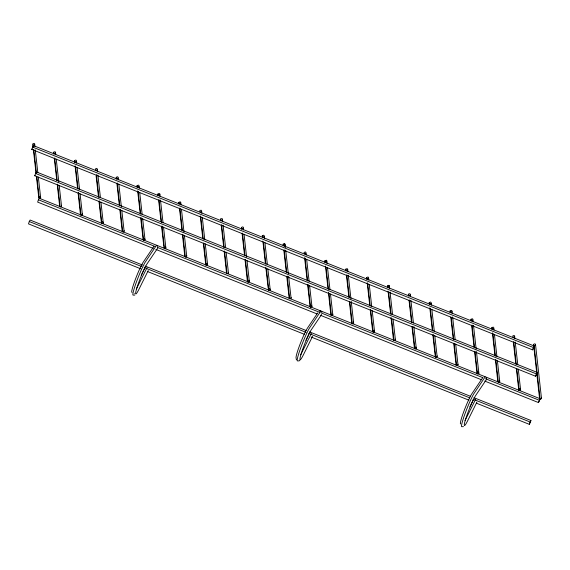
<?xml version="1.0" encoding="UTF-8"?>
<svg xmlns="http://www.w3.org/2000/svg" width="570" height="570" viewBox="0 0 570 570"><rect width="100%" height="100%" fill="white"/><g stroke="black" fill="none" stroke-linecap="round" stroke-linejoin="round"><path stroke-width="0.43" stroke-dasharray="2.85 2.14" d="M134.834 293.115A19.074 1.831 -68.2 0 1 134.043 294.312"/><path stroke-width="0.85" d="M31.728 149.383L33.345 145.542L534.161 346.004L533.399 348.348L532.544 349.845L31.728 149.383L31.998 149.119M33.345 145.542L32.583 147.879M34.692 175.745L36.309 171.905L537.125 372.367L536.363 374.704L535.508 376.207L34.692 175.745L34.962 175.482M36.102 172.76L36.309 171.905M140.897 268.869L28.5 223.882L29.262 221.538L30.117 220.041L142.507 265.029M153.351 248.42L37.656 202.108L38.411 199.764L39.266 198.26L540.082 398.729L539.883 399.584L538.472 402.57L484.749 381.066M532.544 349.845L534.161 346.004M535.508 376.207L537.125 372.367M476.427 403.175L529.316 424.344L530.934 420.503L473.905 397.675M530.934 420.503L529.316 424.344M538.472 402.57L540.082 398.729M141.182 275.317L144.338 268.954M147.046 267.629L136.373 289.004M148.25 270.522L139.187 288.805A16.936 1.624 -68.2 0 1 137.256 286.696A16.936 1.624 -68.2 0 1 147.495 263.212L157.797 247.95M305.905 340.297L308.669 334.733M311.37 333.407L300.704 354.782M312.581 336.3L303.518 354.583A16.936 1.624 -68.2 0 1 301.587 352.474A16.936 1.624 -68.2 0 1 311.826 328.99L321.637 314.455M469.844 406.873L473.392 399.713M475.701 399.185L465.034 420.56M476.912 402.078L467.849 420.361A16.936 1.624 -68.2 0 1 465.911 418.252A16.936 1.624 -68.2 0 1 476.157 394.768L486.459 379.506L486.338 377.981M153.886 246.383L143.583 261.644A16.936 1.624 -68.2 0 0 135.354 279.414A16.936 1.624 -68.2 0 0 132.033 292.36M317.725 312.887L307.914 327.422A16.936 1.624 -68.2 0 0 300.468 343.147A16.936 1.624 -68.2 0 0 296.044 357.789L296.393 359.77M322.007 312.21L320.81 311.12L309.31 328.284A19.074 1.831 -68.2 0 0 300.454 348.576A19.074 1.831 -68.2 0 0 297.547 360.903L299.157 360.874L299.955 360.083M482.541 377.939L472.245 393.2A16.936 1.624 -68.2 0 0 464.016 410.97A16.936 1.624 -68.2 0 0 460.695 423.916M485.141 376.898L473.634 394.062A19.074 1.831 -68.2 0 0 464.785 414.354A19.074 1.831 -68.2 0 0 461.878 426.681L463.488 426.652M34.692 144.673L33.309 145.243L32.739 143.889L34.122 143.319L34.692 143.882L34.891 146.419M55.561 153.024L54.179 153.594L53.601 152.24L54.984 151.677L55.561 152.233L55.76 154.776M76.43 161.381L75.048 161.951L74.471 160.597L75.853 160.028L76.43 160.583L76.622 163.127M40.107 196.643L40.684 197.989L39.301 198.56L38.724 197.206L39.301 196.643M97.299 169.732L95.917 170.302L95.34 168.948L96.722 168.378L97.292 168.941L97.491 171.477M61.553 205.549L61.553 206.347L60.171 206.917L57.613 184.188M118.161 178.082L116.779 178.652L116.209 177.299L117.591 176.736L118.161 177.291L118.361 179.835M82.415 213.907L81.845 215.261L80.463 214.705L78.104 192.938M139.03 186.44L137.648 187.003L137.071 185.656L138.453 185.086L139.03 185.642L139.23 188.186M102.714 221.694L103.284 223.048L101.902 223.618L101.332 222.264L101.902 221.702M159.899 194.79L158.517 195.36L157.94 194.007L159.322 193.437L159.899 193.992L160.092 196.536M124.153 230.608L123.583 231.969L122.201 231.413L119.843 209.639M180.768 203.141L179.386 203.711L178.809 202.357L180.191 201.787L180.761 202.35L180.961 204.894M141.082 217.597L143.64 240.326L143.063 238.972L143.64 238.41M144.452 240.319L145.022 239.756L144.445 238.403M201.63 211.491L200.248 212.061L199.678 210.715L201.06 210.145L201.63 210.701L201.83 213.244M165.314 246.753L165.891 248.107L165.314 248.67L164.509 248.677L163.932 247.323M222.499 219.849L221.117 220.419L220.54 219.065L221.922 218.495L222.499 219.051L222.699 221.595M186.753 255.666L186.183 257.027L184.801 256.471L182.443 234.697M243.369 228.2L241.986 228.769L241.409 227.416L242.792 226.846L243.369 227.409L243.561 229.945M207.045 263.461L207.623 264.815L206.24 265.385L205.663 264.031L206.24 263.468M264.238 236.55L262.856 237.12L262.278 235.766L263.661 235.203L264.231 235.759L264.43 238.303M228.492 272.375L228.492 273.165L227.109 273.735L224.552 251.007M285.1 244.908L283.717 245.478L283.147 244.124L284.53 243.554L285.1 244.11L285.399 247.53M248.784 280.169L249.361 281.516L247.979 282.086L247.401 281.53L245.043 259.756M268.841 288.52L268.27 289.09L268.841 290.443L266.389 268.591M305.969 253.258L304.587 253.828L304.01 252.474L305.392 251.904L305.969 252.467L306.168 255.004M269.653 290.436L270.223 289.873L269.653 288.52M326.838 261.609L325.456 262.179L324.879 260.825L326.261 260.255L326.838 260.818L327.03 263.361M291.092 297.426L291.092 298.224L289.71 298.794L287.159 276.065M347.707 269.966L346.325 270.529L345.748 269.183L347.13 268.613L347.7 269.168L347.899 271.712M311.384 305.221L311.961 306.575L310.579 307.144L310.002 305.791L310.572 305.228M368.569 278.317L367.187 278.887L366.617 277.533L367.999 276.963L368.569 277.519L368.769 280.062M332.253 315.495L332.823 314.134M389.438 286.667L388.056 287.237L387.479 285.884L388.861 285.314L389.438 285.876L389.638 288.42M353.122 321.929L353.692 323.283L352.31 323.853L349.859 302M410.307 295.018L408.925 295.588L408.348 294.241L409.73 293.671L410.307 294.227L410.5 296.77M373.984 330.279L374.561 331.633L373.179 332.203L372.602 330.849L373.179 330.286M431.176 303.375L429.794 303.945L429.217 302.592L430.599 302.022L431.169 302.577L431.369 305.121M395.43 339.193L394.853 340.554L393.471 339.998L391.02 317.355M452.039 311.726L450.656 312.296L450.086 310.942L451.469 310.372L452.039 310.935L452.238 313.471M414.34 348.348L414.91 346.995M415.722 346.988L416.299 348.341L414.917 348.911L412.459 327.059M472.908 320.076L471.525 320.646L470.948 319.293L472.33 318.73L472.908 319.286L473.107 321.829M437.161 355.901L436.591 357.255L435.209 356.706M493.777 328.434L492.395 329.004L491.817 327.65L493.2 327.08L493.777 327.636L493.969 330.18M458.031 364.251L457.461 365.612L456.078 365.057L453.72 343.283M476.94 373.407L477.51 372.046M514.639 336.785L513.264 337.355L512.687 336.001L514.069 335.431L514.639 335.994L514.838 338.53M478.323 372.046L478.9 373.4L477.518 373.97L474.96 351.241M533.556 344.351L534.938 343.781L535.508 344.344L541.5 398.459L540.93 399.021L539.548 398.466L533.556 344.351L533.556 345.149L534.126 345.705L540.118 399.021M535.508 345.135L534.126 345.705M499.762 380.952L499.192 382.313L497.809 381.757L495.451 359.991M520.061 388.747L520.631 390.101L519.249 390.671L518.679 389.317L519.249 388.754M134.826 295.096L133.216 295.125A19.074 1.831 -68.2 0 1 136.13 282.798A19.074 1.831 -68.2 0 1 144.98 262.506L156.479 245.342L157.676 246.432M319.243 311.099L320.81 311.12M32.49 147.039L533.306 347.508M35.454 173.401L536.27 373.863M38.411 199.764L154.94 246.404M157.42 247.401L319.399 312.239M321.053 312.894L483.032 377.732M485.512 378.722L539.227 400.226M155.831 249.411L316.984 313.913M320.29 315.238L481.443 379.741M144.987 266.019L306.14 330.522M309.446 331.847L470.599 396.357M29.262 221.538L141.652 266.525M144.132 267.522L306.111 332.36M308.591 333.35L469.744 397.853M473.05 399.178L530.079 422M147.509 271.519L304.53 334.369M311.142 337.012L468.989 400.197M515.23 342.029L517.788 364.757M518.273 369.125L520.631 390.101M513.748 341.722L516.306 364.451M516.798 368.819L519.249 390.671M513.37 342.121L515.829 363.974M516.32 368.341L518.679 389.317M494.461 334.547L496.919 356.4M497.411 360.774L499.769 381.75M492.886 333.372L495.437 356.1M495.829 359.592L498.387 382.32M491.817 327.65L492.017 329.396M492.409 332.894L494.959 355.616M473.499 325.32L476.149 348.926M476.442 351.548L478.9 373.4M472.017 325.021L474.568 347.743M470.948 319.293L471.148 321.045M471.739 326.289L474.09 347.265M474.582 351.633L476.94 372.616M452.63 316.97L455.181 339.699M455.672 344.066L458.031 365.042M451.248 317.54L453.706 339.392M454.19 343.76L456.648 365.612M450.086 310.942L450.279 312.695M450.77 317.062L453.228 338.915M431.861 309.496L434.319 331.341M434.803 335.716L437.161 356.692M430.279 308.313L432.837 331.042M433.228 334.533L435.779 357.262M429.217 302.592L429.417 304.337M429.809 307.836L432.359 330.564M432.851 334.932L435.209 355.908M410.892 300.269L413.45 322.99M413.841 326.489L416.299 348.341M409.417 299.963L411.968 322.684M408.348 294.241L408.548 295.987M409.039 300.354L411.49 322.207M411.982 326.582L414.34 347.558M390.03 291.911L392.58 314.64M393.072 319.008L395.43 339.984M388.861 285.314L389.16 287.935M388.647 292.481L391.098 314.334M391.59 318.701L394.048 340.554M387.479 285.884L387.678 287.636M388.07 291.127L390.621 313.856M369.26 284.437L371.711 306.29M372.203 310.657L374.561 331.633M367.678 283.254L370.236 305.983M370.628 309.474L373.179 332.203M366.617 277.533L366.809 279.279M367.201 282.777L369.659 304.629M370.251 309.873L372.602 330.849M348.291 275.21L350.942 298.808M351.241 301.43L353.692 323.283M346.809 274.904L349.367 297.626M345.748 269.183L345.947 270.928M346.432 275.296L348.89 297.148M349.382 301.523L351.74 323.29M327.522 267.729L329.98 289.581M330.472 293.949L332.83 314.932M326.261 260.255L326.46 262.008M326.047 267.423L328.498 289.275M328.99 293.65L331.448 315.495L330.871 314.939L328.413 292.296M324.879 260.825L325.078 262.578M325.47 266.069L328.021 288.798M306.66 259.379L309.111 281.231M309.603 285.599L311.961 306.575M305.078 258.196L307.629 280.924M308.021 284.423L310.579 307.144M304.601 257.718L307.159 280.447M307.643 284.815L310.002 305.791M285.691 250.152L288.342 273.75M288.634 276.372L291.092 298.224M284.53 243.554L284.822 246.176M284.209 249.845L286.767 272.574M283.147 244.124L283.34 245.869M283.832 250.244L286.29 272.089M286.781 276.464L289.14 298.231M264.922 242.67L267.38 264.523M267.864 268.89L270.223 289.873M263.44 242.364L265.898 264.216M262.278 235.766L262.478 237.519M262.87 241.017L265.321 262.863M265.812 267.237L268.171 288.213M244.053 234.32L246.611 257.041M247.002 260.54L249.361 281.516M242.478 233.137L245.029 255.866M245.421 259.364L247.979 282.086M241.409 227.416L241.609 229.168M242.1 233.536L244.551 255.388M223.091 225.093L225.642 247.815M226.133 252.189L228.492 273.165M221.609 224.787L224.16 247.515M220.54 219.065L220.74 220.811M221.231 225.186L223.689 247.038M224.174 251.406L226.532 273.18M202.321 217.612L204.772 239.464M205.264 243.839L207.623 264.815M200.74 216.436L203.298 239.158M203.789 243.533L206.24 265.385M200.262 215.959L202.82 238.68M203.312 243.055L205.663 264.031M181.452 209.261L184.003 231.99M184.402 235.481L186.753 256.457M179.871 208.079L182.429 230.807M182.82 234.306L185.371 257.027M178.809 202.357L179.008 204.11M179.493 208.478L181.951 230.33M160.484 200.034L163.041 222.763M163.533 227.131L165.891 248.107M159.009 199.728L161.559 222.457M161.951 225.948L164.509 248.677M157.94 194.007L158.139 195.752M158.631 200.127L160.982 221.103M161.673 227.223L163.832 246.454M139.721 192.553L142.172 214.406M142.664 218.78L145.022 239.756M138.139 191.378L140.69 214.099M137.071 185.656L137.27 187.402M137.662 190.9L140.22 213.622M140.704 217.996L143.063 238.972M118.852 184.203L121.403 206.931M121.795 210.423L124.153 231.406M117.27 183.027L119.828 205.749M120.22 209.247L122.771 231.969M116.209 177.299L116.401 179.051M116.893 183.419L119.351 205.271M97.883 174.976L100.441 197.705M100.933 202.072L103.284 223.048M96.408 174.669L98.959 197.398M99.351 200.897L101.902 223.618M96.123 175.938L98.482 196.921M98.973 201.288L101.332 222.264M77.114 167.495L79.572 189.347M80.064 193.722L82.422 214.698M75.539 166.319L78.09 189.048M78.482 192.539L81.04 215.268M74.471 160.597L74.67 162.343M75.062 165.841L77.613 188.563M56.252 159.144L58.803 181.873M59.194 185.364L61.553 206.347M54.67 157.968L57.221 180.69M53.601 152.24L53.801 153.993M54.293 158.36L56.751 180.213M57.335 185.457L59.593 205.563M35.283 149.917L37.834 172.646M38.325 177.013L40.684 197.989M33.801 149.611L36.359 172.34M36.851 176.707L39.301 198.56M32.839 144.766L33.032 146.511M33.423 150.01L36.074 173.608M36.373 176.23L38.724 197.206M541.5 397.661L541.5 398.459"/></g></svg>
